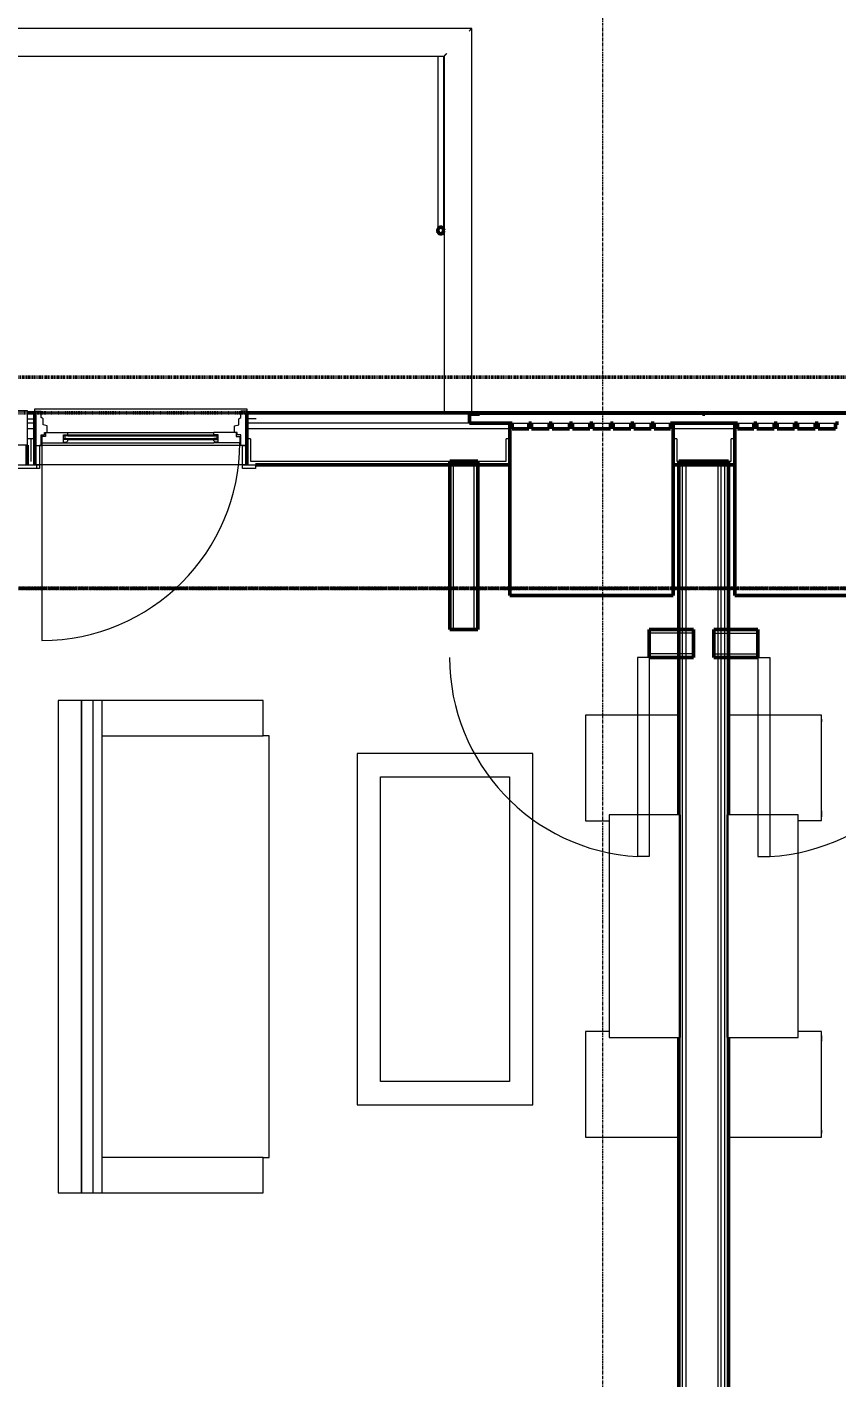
# Model space of a CAD drawing. Header units: inches. Extents: x -4217 to -1814, y 9706 to 12425.
# Drawn here: x -3252.5 to -3114.4, y 11953.8 to 12184.4 of the extents above; entities that cross this region are included whole.
import ezdxf

# ---------------------------------------------------------------- set-up
doc = ezdxf.new("R2010")
doc.units = ezdxf.units.IN
doc.header["$MEASUREMENT"] = 0
for name, pattern in [('Dash 1_16_', [0.125, 0.0625, -0.0625]), ('Double Dash 3_8_', [1, 0.375, -0.125, 0.125, -0.125, 0.125, -0.125]), ('Grid Line 1_2_', [0.875, 0.5, -0.125, 0.125, -0.125])]:
    doc.linetypes.add(name, pattern=pattern)
for name, color, linetype, lineweight in [('A-ANNO-DIMS', 211, 'Continuous', 9), ('A-ANNO-DIMS-96', 211, 'Continuous', 9), ('A-DOOR-1', 7, 'Continuous', 9), ('A-DOOR-2', 50, 'Continuous', 20), ('A-DOOR-FRAM-1', 50, 'Continuous', 20), ('A-DOOR-FRAM-2', 7, 'Continuous', 9), ('A-DOOR-GLAZ-1', 7, 'Continuous', 9), ('A-FLOR-1', 10, 'Continuous', 13), ('A-FLOR-HRAL-1', 7, 'Continuous', 9), ('A-GENM-2', 7, 'Continuous', 9), ('A-GENM-3', 250, 'Continuous', 50), ('A-GLAZ-2', 250, 'Continuous', 50), ('A-GLAZ-3', 7, 'Continuous', 9), ('A-GLAZ-4', 50, 'Continuous', 20), ('A-WALL', 113, 'Continuous', 13), ('A-WALL-3', 250, 'Continuous', 50), ('A-WALL-4', 10, 'Continuous', 13), ('C-PROP-LINE-1', 250, 'Double Dash 3_8_', 50), ('C-PROP-LINE-2', 91, 'Dash 1_16_', 50), ('I-FURN', 30, 'Continuous', 9), ('I-FURN-1', 7, 'Continuous', 9), ('I-WALL-3', 2, 'Continuous', 50), ('S-GRID-1', 1, 'Grid Line 1_2_', 9)]:
    doc.layers.add(name, color=color, linetype=linetype, lineweight=lineweight)
doc.styles.add('Century Gothic', font='ufonts.com_century-gothic.ttf', dxfattribs={"height": 9})
doc.dimstyles.new('OD__1_8__Tol__', dxfattribs={"dimscale": 12, "dimtxt": 9.397514, "dimasz": 1, "dimexe": 0.75, "dimexo": 0.5, "dimgap": 0.125, "dimtad": 1, "dimdec": 3, "dimrnd": 0.125, "dimzin": 3, "dimdsep": 46, "dimlunit": 4, "dimtxsty": 'Century Gothic', "dimblk1": 'OBLIQUE', "dimblk2": 'OBLIQUE', "dimsah": 1, "dimcen": 0.09, "dimdle": 0.75, "dimazin": 0, "dimtfac": 1, "dimtdec": 4, "dimtix": 1, "dimtmove": 0, "dimatfit": 3, "dimfxl": 1, "dimtvp": 1, "dimtfill": 1, "dimfrac": 2, "dimtolj": 1, "dimtzin": 0, "dimarcsym": 2})

# ---------------------------------------------------------------- blocks, each defined once
blk = doc.blocks.new('DIMBLOCK1-FLOOR PLAN - 2ND FLOOR')
at = {"layer": 'A-ANNO-DIMS-96'}
for p, q in [((-3857.97, 12120.15), (-3857.97, 12244.86)), ((-2070.67, 12120.15), (-2070.67, 12244.86)), ((-3866.97, 12235.86), (-2061.67, 12235.86)), ((-3857.97, 12235.86), (-3857.97, 12120.15)), ((-2070.67, 12235.86), (-2070.67, 12120.15))]:
    blk.add_line(p, q, dxfattribs=at)
at = {"layer": 'A-ANNO-DIMS-96', "lineweight": 50}
for p, q in [((-3857.97, 12235.86), (-3851.97, 12241.86)), ((-2070.67, 12235.86), (-2064.67, 12241.86)), ((-3857.97, 12235.86), (-3863.97, 12229.86)), ((-2070.67, 12235.86), (-2076.67, 12229.86))]:
    blk.add_line(p, q, dxfattribs=at)
at = {"layer": 'A-ANNO-DIMS-96', "color": 0, "insert": (-3002.06, 12248.89), "char_height": 9, "width": 90.5741, "attachment_point": 1, "line_spacing_factor": 0.984502, "style": 'Century Gothic', "bg_fill": 3, "box_fill_scale": 1.25, "bg_fill_color": 256, "bg_fill_true_color": 13158600, "bg_fill_transparency": 0}
blk.add_mtext('148\' - 11 1/4"', dxfattribs=at)
blk = doc.blocks.new('_Oblique')
at = {"color": 0, "linetype": 'ByBlock', "lineweight": -2}
blk.add_line((-0.5, -0.5), (0.5, 0.5), dxfattribs=at)

msp = doc.modelspace()

# ---------------------------------------------------------------- linework, layer by layer
at = {"layer": 'A-DOOR-1'}
for centre, start, end in [((-3146.39952, 12076.8468), 180, 266.634313), ((-3127.84796, 12076.85139), 273.365687, 0)]:
    msp.add_arc(centre, 34.06659, start, end, dxfattribs=at)
at = {"layer": 'A-DOOR-2'}
for p, q in [((-3148.39952, 12076.8468), (-3148.39952, 12042.83897)), ((-3146.39952, 12076.8468), (-3148.39952, 12076.8468)), ((-3146.39952, 12076.8468), (-3146.39952, 12042.83897)), ((-3127.84796, 12076.85139), (-3127.84796, 12042.84356)), ((-3127.84796, 12076.85139), (-3125.84796, 12076.85139)), ((-3125.84796, 12076.85139), (-3125.84796, 12042.84356)), ((-3146.39952, 12042.83897), (-3148.39952, 12042.83897)), ((-3127.84796, 12042.84356), (-3125.84796, 12042.84356))]:
    msp.add_line(p, q, dxfattribs=at)
at = {"layer": 'A-DOOR-FRAM-2'}
for p, q in [((-3250.43624, 12109.7144), (-3250.94952, 12109.7144)), ((-3250.94952, 12109.7144), (-3250.43624, 12109.7144)), ((-3250.43624, 12109.0894), (-3250.94952, 12109.0894)), ((-3250.43624, 12109.7144), (-3250.43624, 12109.0894)), ((-3215.18624, 12109.7144), (-3215.81124, 12109.7144)), ((-3215.81124, 12109.0894), (-3215.81124, 12109.7144)), ((-3215.81124, 12109.7144), (-3213.56124, 12109.7144)), ((-3213.56124, 12109.0894), (-3215.81124, 12109.0894)), ((-3213.56124, 12109.7144), (-3213.56124, 12109.0894))]:
    msp.add_line(p, q, dxfattribs=at)
at = {"layer": 'A-GENM-3'}
for p, q in [((-3170.19874, 12087.4019), (-3142.32374, 12087.4019)), ((-3131.79874, 12087.4019), (-3103.92374, 12087.4019))]:
    msp.add_line(p, q, dxfattribs=at)
at = {"layer": 'A-GLAZ-3'}
for p, q in [((-3292.09796, 12109.7144), (-3250.94952, 12109.7144)), ((-3250.94952, 12109.0894), (-3292.09796, 12109.0894)), ((-3250.94952, 12109.7144), (-3250.94952, 12109.0894))]:
    msp.add_line(p, q, dxfattribs=at)
at = {"layer": 'A-WALL'}
for p, q in [((-3140.74874, 11742.7394), (-3140.74874, 12110.3394)), ((-3140.12374, 11742.7394), (-3140.12374, 12110.3394)), ((-3134.62374, 11742.7394), (-3134.62374, 12110.3394)), ((-3134.12374, 11742.7394), (-3134.12374, 12110.3394)), ((-3133.49874, 11742.7394), (-3133.49874, 12110.3394))]:
    msp.add_line(p, q, dxfattribs=at)
at = {"layer": 'A-WALL-3'}
for p, q in [((-3213.56124, 12109.7144), (-3170.19874, 12109.7144)), ((-3180.39952, 12110.3394), (-3180.39952, 12081.5968)), ((-3175.64952, 12110.3394), (-3180.39952, 12110.3394)), ((-3175.64952, 12081.5968), (-3175.64952, 12110.3394)), ((-3142.32374, 12109.7144), (-3131.79874, 12109.7144)), ((-3180.39952, 12081.5968), (-3175.64952, 12081.5968)), ((-3138.87374, 12081.5968), (-3146.39952, 12081.5968)), ((-3146.39952, 12081.5968), (-3146.39952, 12076.8468)), ((-3138.87374, 12076.8468), (-3138.87374, 12081.5968)), ((-3127.84796, 12081.60139), (-3135.37374, 12081.60139)), ((-3135.37374, 12081.60139), (-3135.37374, 12076.85139)), ((-3127.84796, 12076.85139), (-3127.84796, 12081.60139)), ((-3146.39952, 12076.8468), (-3138.87374, 12076.8468)), ((-3135.37374, 12076.85139), (-3127.84796, 12076.85139))]:
    msp.add_line(p, q, dxfattribs=at)
at = {"layer": 'A-WALL-4'}
for p, q in [((-3251.88702, 12110.3394), (-3251.81124, 12110.3394)), ((-3215.81124, 12109.7144), (-3250.43624, 12109.7144)), ((-3214.43624, 12110.3394), (-3170.82374, 12110.3394)), ((-3179.77452, 12081.5968), (-3179.77452, 12110.3394)), ((-3176.27452, 12081.5968), (-3176.27452, 12110.3394)), ((-3141.69874, 12110.3394), (-3132.42374, 12110.3394)), ((-3138.87374, 12080.9718), (-3146.39952, 12080.9718)), ((-3135.37374, 12080.97639), (-3127.84796, 12080.97639)), ((-3138.87374, 12077.4718), (-3146.39952, 12077.4718)), ((-3135.37374, 12077.47639), (-3127.84796, 12077.47639))]:
    msp.add_line(p, q, dxfattribs=at)
at = {"layer": 'C-PROP-LINE-1'}
msp.add_line((-3833.41046, 12088.68951), (-1910.86928, 12088.68951), dxfattribs=at)
at = {"layer": 'C-PROP-LINE-2'}
msp.add_line((-2099.26202, 12088.5894), (-3832.16202, 12088.5894), dxfattribs=at)
at = {"layer": 'I-FURN'}
for p, q in [((-3243.24874, 11985.4642), (-3243.24874, 12069.4642)), ((-3243.24874, 12069.4642), (-3243.24874, 11985.4642)), ((-3239.74874, 12069.4642), (-3243.24874, 12069.4642)), ((-3241.24874, 11985.4642), (-3241.24874, 12069.4642)), ((-3212.24874, 12069.4642), (-3239.74874, 12069.4642)), ((-3239.74874, 11985.4642), (-3239.74874, 12069.4642)), ((-3212.24874, 12063.4642), (-3212.24874, 12069.4642)), ((-3239.74874, 12063.4642), (-3212.24874, 12063.4642)), ((-3211.24874, 12063.4642), (-3212.24874, 12063.4642)), ((-3211.24874, 11991.4642), (-3211.24874, 12063.4642)), ((-3212.24874, 11991.4642), (-3239.74874, 11991.4642)), ((-3212.24874, 11991.4642), (-3211.24874, 11991.4642)), ((-3212.24874, 11985.4642), (-3212.24874, 11991.4642)), ((-3243.24874, 11985.4642), (-3239.74874, 11985.4642)), ((-3239.74874, 11985.4642), (-3212.24874, 11985.4642))]:
    msp.add_line(p, q, dxfattribs=at)
at = {"layer": 'I-FURN-1'}
for p, q in [((-3247.24874, 12069.4642), (-3247.24874, 11985.4642)), ((-3243.24874, 12069.4642), (-3247.24874, 12069.4642)), ((-3157.27979, 12066.31397), (-3157.27979, 12065.82486)), ((-3157.27979, 12065.82486), (-3157.24865, 12065.82486)), ((-3141.37374, 12066.97447), (-3157.24874, 12066.97447)), ((-3157.24874, 12066.97447), (-3157.24874, 12048.97447)), ((-3116.99874, 12066.97906), (-3132.87374, 12066.97906)), ((-3116.99882, 12065.82945), (-3116.96768, 12065.82945)), ((-3116.99874, 12048.97906), (-3116.99874, 12066.97906)), ((-3116.96768, 12065.82945), (-3116.96768, 12066.31856)), ((-3166.24874, 12060.4642), (-3196.24874, 12060.4642)), ((-3196.24874, 12060.4642), (-3196.24874, 12000.4642)), ((-3166.24874, 12000.4642), (-3166.24874, 12060.4642)), ((-3192.24874, 12004.4642), (-3192.24874, 12056.4642)), ((-3192.24874, 12056.4642), (-3170.24874, 12056.4642)), ((-3170.24874, 12056.4642), (-3170.24874, 12004.4642)), ((-3157.24865, 12050.63185), (-3157.28054, 12050.63185)), ((-3157.28054, 12050.63185), (-3157.28054, 12049.63738)), ((-3157.28054, 12049.63738), (-3157.24865, 12049.63738)), ((-3157.24874, 12048.97447), (-3153.24874, 12048.97447)), ((-3141.24874, 12049.97447), (-3153.24874, 12049.97447)), ((-3153.24874, 12049.97447), (-3153.24874, 12011.97447)), ((-3141.24874, 12011.97447), (-3141.24874, 12049.97447)), ((-3141.24874, 12049.97447), (-3141.12374, 12049.97447)), ((-3141.24874, 12011.97447), (-3141.24874, 12049.97447)), ((-3141.12374, 12049.97447), (-3141.12374, 12011.97447)), ((-3133.12374, 12011.97906), (-3133.12374, 12049.97906)), ((-3133.12374, 12049.97906), (-3132.99874, 12049.97906)), ((-3132.99874, 12049.97906), (-3132.99874, 12011.97906)), ((-3120.99874, 12049.97906), (-3132.99874, 12049.97906)), ((-3132.99874, 12049.97906), (-3132.99874, 12011.97906)), ((-3120.99874, 12011.97906), (-3120.99874, 12049.97906)), ((-3120.99874, 12048.97906), (-3116.99874, 12048.97906)), ((-3116.96693, 12050.63644), (-3116.99882, 12050.63644)), ((-3116.99882, 12049.64197), (-3116.96693, 12049.64197)), ((-3116.96693, 12049.64197), (-3116.96693, 12050.63644)), ((-3157.28054, 12012.31157), (-3157.28054, 12011.31709)), ((-3157.24865, 12012.31157), (-3157.28054, 12012.31157)), ((-3153.24874, 12012.97447), (-3157.24874, 12012.97447)), ((-3157.24874, 12012.97447), (-3157.24874, 11994.97447)), ((-3153.24874, 12011.97447), (-3141.24874, 12011.97447)), ((-3141.12374, 12011.97447), (-3141.24874, 12011.97447)), ((-3132.99874, 12011.97906), (-3133.12374, 12011.97906)), ((-3132.99874, 12011.97906), (-3120.99874, 12011.97906)), ((-3116.99874, 12012.97906), (-3120.99874, 12012.97906)), ((-3116.96693, 12012.31616), (-3116.99882, 12012.31616)), ((-3116.99874, 11994.97906), (-3116.99874, 12012.97906)), ((-3116.96693, 12011.32168), (-3116.96693, 12012.31616)), ((-3157.28054, 12011.31709), (-3157.24865, 12011.31709)), ((-3116.99882, 12011.32168), (-3116.96693, 12011.32168)), ((-3170.24874, 12004.4642), (-3192.24874, 12004.4642)), ((-3196.24874, 12000.4642), (-3166.24874, 12000.4642)), ((-3157.24865, 11996.12408), (-3157.27979, 11996.12408)), ((-3157.27979, 11996.12408), (-3157.27979, 11995.63498)), ((-3116.96768, 11996.12867), (-3116.99882, 11996.12867)), ((-3116.96768, 11995.63957), (-3116.96768, 11996.12867)), ((-3157.24874, 11994.97447), (-3141.37374, 11994.97447)), ((-3132.87374, 11994.97906), (-3116.99874, 11994.97906)), ((-3247.24874, 11985.4642), (-3243.24874, 11985.4642))]:
    msp.add_line(p, q, dxfattribs=at)
at = {"layer": 'I-WALL-3'}
for p, q in [((-3141.37374, 12110.3394), (-3141.37374, 12049.97447)), ((-3132.87374, 12110.3394), (-3141.37374, 12110.3394)), ((-3132.87374, 12049.97906), (-3132.87374, 12110.3394)), ((-3141.37374, 12011.97447), (-3141.37374, 11743.3644)), ((-3132.87374, 11743.3644), (-3132.87374, 12011.97906))]:
    msp.add_line(p, q, dxfattribs=at)

# ---------------------------------------------------------------- dimensions: what is measured, and where the dimension line sits
at = {"layer": 'A-ANNO-DIMS'}
dim = msp.add_linear_dim(base=(-2070.67374, 12235.85696), p1=(-3857.97374, 12114.1519), p2=(-2070.67374, 12114.1519), dimstyle='OD__1_8__Tol__', override={"dimpost": '<>', "dimfxl": 1787.3}, dxfattribs=at)
dim.commit()
dim.dimension.update_dxf_attribs({"geometry": 'DIMBLOCK1-FLOOR PLAN - 2ND FLOOR', "text_midpoint": (-2964.32374, 12242.58198)})

# ---------------------------------------------------------------- next in the draw order: linework, layer by layer
at = {"layer": 'A-DOOR-1'}
msp.add_line((-3249.99874, 12113.49565), (-3249.99874, 12079.74565), dxfattribs=at)
msp.add_arc((-3249.99874, 12113.49565), 33.75, 270, 0, dxfattribs=at)
at = {"layer": 'A-DOOR-2'}
for p, q in [((-3249.38238, 12114.56865), (-3249.99874, 12114.5579)), ((-3249.99874, 12114.5579), (-3249.99874, 12113.49565)), ((-3249.99874, 12113.49565), (-3245.56124, 12113.49565)), ((-3249.38238, 12115.21415), (-3249.38238, 12114.56865)), ((-3249.38238, 12115.21415), (-3245.56124, 12115.21415)), ((-3246.31124, 12114.8079), (-3245.56124, 12114.8079)), ((-3246.31124, 12113.49565), (-3246.31124, 12114.8079)), ((-3245.56124, 12114.0579), (-3246.31124, 12114.0579)), ((-3246.31124, 12113.5579), (-3245.79727, 12113.5579)), ((-3246.31124, 12113.49565), (-3246.31124, 12113.5579)), ((-3245.79727, 12113.5579), (-3245.59224, 12113.8099)), ((-3245.59224, 12113.8099), (-3245.56124, 12113.9959)), ((-3245.56124, 12114.9019), (-3245.59158, 12115.21415)), ((-3245.56124, 12115.2144), (-3220.68624, 12115.2144)), ((-3245.56124, 12114.8079), (-3245.56124, 12114.9019)), ((-3245.56124, 12113.9959), (-3245.56124, 12114.0579)), ((-3245.56124, 12113.49565), (-3220.68624, 12113.49565)), ((-3216.86509, 12115.21415), (-3220.68624, 12115.21415)), ((-3220.68624, 12114.9019), (-3220.65589, 12115.21415)), ((-3220.68624, 12114.8079), (-3220.68624, 12114.9019)), ((-3219.93624, 12114.8079), (-3220.68624, 12114.8079)), ((-3220.68624, 12114.0579), (-3219.93624, 12114.0579)), ((-3220.68624, 12113.9959), (-3220.68624, 12114.0579)), ((-3220.65524, 12113.8099), (-3220.68624, 12113.9959)), ((-3216.24874, 12113.49565), (-3220.68624, 12113.49565)), ((-3220.45021, 12113.5579), (-3220.65524, 12113.8099)), ((-3219.93624, 12113.5579), (-3220.45021, 12113.5579)), ((-3219.93624, 12113.49565), (-3219.93624, 12114.8079)), ((-3219.93624, 12113.49565), (-3219.93624, 12113.5579)), ((-3216.86509, 12115.21415), (-3216.86509, 12114.56865)), ((-3216.86509, 12114.56865), (-3216.24874, 12114.5579)), ((-3216.24874, 12114.5579), (-3216.24874, 12113.49565))]:
    msp.add_line(p, q, dxfattribs=at)
at = {"layer": 'A-DOOR-FRAM-1'}
for p, q in [((-3251.18624, 12118.5894), (-3251.18624, 12119.24565)), ((-3251.18624, 12119.24565), (-3215.06124, 12119.24565)), ((-3251.18624, 12118.9019), (-3251.18624, 12113.0269)), ((-3251.18624, 12118.9019), (-3250.15499, 12118.9019)), ((-3250.15499, 12117.78025), (-3250.15499, 12118.9019)), ((-3216.09249, 12117.78025), (-3216.09249, 12118.9019)), ((-3215.06124, 12118.9019), (-3216.09249, 12118.9019)), ((-3215.06124, 12119.24565), (-3215.06124, 12118.5894)), ((-3215.06124, 12118.9019), (-3215.06124, 12113.0269)), ((-3252.51202, 12117.5894), (-3251.18624, 12117.5894)), ((-3249.81124, 12117.53955), (-3250.15499, 12117.78025)), ((-3249.81124, 12116.5384), (-3249.81124, 12117.53955)), ((-3249.12374, 12116.38322), (-3249.81124, 12116.5384)), ((-3249.12374, 12115.2459), (-3249.12374, 12116.38322)), ((-3217.12374, 12116.38322), (-3216.43624, 12116.5384)), ((-3217.12374, 12115.2459), (-3217.12374, 12116.38322)), ((-3216.43624, 12117.53955), (-3216.09249, 12117.78025)), ((-3216.43624, 12116.5384), (-3216.43624, 12117.53955)), ((-3213.43624, 12117.5894), (-3215.06124, 12117.5894)), ((-3250.15499, 12114.8089), (-3249.57624, 12114.8089)), ((-3250.15499, 12113.0269), (-3250.15499, 12114.8089)), ((-3249.57624, 12114.8089), (-3249.57624, 12115.2459)), ((-3249.57624, 12115.2459), (-3249.12374, 12115.2459)), ((-3216.67124, 12115.2459), (-3217.12374, 12115.2459)), ((-3216.67124, 12114.8089), (-3216.67124, 12115.2459)), ((-3216.09249, 12114.8089), (-3216.67124, 12114.8089)), ((-3216.09249, 12113.0269), (-3216.09249, 12114.8089)), ((-3251.18624, 12113.0269), (-3250.15499, 12113.0269)), ((-3251.06124, 12113.0269), (-3251.18624, 12113.0269)), ((-3215.81124, 12113.0269), (-3250.43624, 12113.0269)), ((-3215.06124, 12113.0269), (-3216.09249, 12113.0269)), ((-3215.43624, 12113.0269), (-3215.06124, 12113.0269)), ((-3215.06124, 12113.0269), (-3215.18624, 12113.0269))]:
    msp.add_line(p, q, dxfattribs=at)
at = {"layer": 'A-DOOR-FRAM-2'}
for p, q in [((-3251.06124, 12109.7144), (-3251.06124, 12113.0269)), ((-3251.06124, 12113.0269), (-3250.43624, 12113.0269)), ((-3250.43624, 12113.0269), (-3250.43624, 12109.7144)), ((-3215.81124, 12109.7144), (-3215.81124, 12113.0269)), ((-3215.81124, 12113.0269), (-3215.18624, 12113.0269)), ((-3215.18624, 12113.0269), (-3215.18624, 12109.7144))]:
    msp.add_line(p, q, dxfattribs=at)
at = {"layer": 'A-DOOR-GLAZ-1'}
for p, q in [((-3245.56124, 12114.6519), (-3246.31124, 12114.6519)), ((-3246.31124, 12114.2144), (-3245.56124, 12114.2144)), ((-3246.10124, 12114.6519), (-3246.10124, 12114.2144)), ((-3245.56124, 12114.80815), (-3220.68624, 12114.80815)), ((-3245.56124, 12114.6519), (-3220.68624, 12114.6519)), ((-3245.56124, 12114.2144), (-3220.68624, 12114.2144)), ((-3245.56124, 12114.05815), (-3220.68624, 12114.05815)), ((-3220.68624, 12114.6519), (-3219.93624, 12114.6519)), ((-3219.93624, 12114.2144), (-3220.68624, 12114.2144)), ((-3220.14624, 12114.6519), (-3220.14624, 12114.2144))]:
    msp.add_line(p, q, dxfattribs=at)
at = {"layer": 'A-FLOR-1'}
for p, q in [((-3252.51202, 12118.7769), (-3251.18624, 12118.7769)), ((-3215.06124, 12118.7769), (-3181.39874, 12118.7769))]:
    msp.add_line(p, q, dxfattribs=at)
at = {"layer": 'A-FLOR-HRAL-1'}
for p, q in [((-3176.67433, 12184.2016), (-3290.72374, 12184.2016)), ((-3176.67433, 12118.5894), (-3176.67433, 12184.2016)), ((-3285.99933, 12179.47719), (-3181.39874, 12179.47719)), ((-3181.39874, 12179.47719), (-3181.39874, 12118.5894))]:
    msp.add_line(p, q, dxfattribs=at)
for points, knots in [([(-3176.67433, 12184.2016), (-3176.67433, 12184.20142), (-3176.68247, 12184.19354), (-3176.70904, 12184.1668), (-3176.73645, 12184.13949), (-3176.76515, 12184.1108), (-3176.79131, 12184.08445), (-3176.81951, 12184.05651), (-3176.85834, 12184.01753), (-3176.90128, 12183.97455), (-3176.93766, 12183.93844), (-3176.97524, 12183.90057), (-3177.0437, 12183.83211), (-3177.10554, 12183.77131), (-3177.14677, 12183.72916)], [0, 0, 0, 0, 0.166666667, 0.25, 0.333333333, 0.416666667, 0.458333333, 0.5, 0.583333333, 0.666666667, 0.708333333, 0.75, 0.833333333, 1, 1, 1, 1]), ([(-3180.9263, 12179.94963), (-3180.96752, 12179.90748), (-3181.02936, 12179.84673), (-3181.10761, 12179.76835), (-3181.15393, 12179.72189), (-3181.18896, 12179.68717), (-3181.22249, 12179.6534), (-3181.25355, 12179.62229), (-3181.28175, 12179.59434), (-3181.30792, 12179.56799), (-3181.33661, 12179.5393), (-3181.36402, 12179.51199), (-3181.39059, 12179.48525), (-3181.39874, 12179.47737), (-3181.39874, 12179.47719)], [0, 0, 0, 0, 0.166666667, 0.25, 0.333333333, 0.375, 0.416666667, 0.5, 0.541666667, 0.583333333, 0.666666667, 0.75, 0.833333333, 1, 1, 1, 1])]:
    msp.add_open_spline(points, degree=3, knots=knots, dxfattribs=at)
at = {"layer": 'A-GENM-2'}
for p, q in [((-3169.76124, 12116.8394), (-3166.96436, 12116.8394)), ((-3166.46436, 12116.8394), (-3163.47999, 12116.8394)), ((-3162.97999, 12116.8394), (-3159.99561, 12116.8394)), ((-3159.49561, 12116.8394), (-3156.51124, 12116.8394)), ((-3156.01124, 12116.8394), (-3153.02686, 12116.8394)), ((-3152.52686, 12116.8394), (-3149.54249, 12116.8394)), ((-3149.04249, 12116.8394), (-3146.05811, 12116.8394)), ((-3145.55811, 12116.8394), (-3142.76124, 12116.8394)), ((-3131.36124, 12116.8394), (-3128.56436, 12116.8394)), ((-3128.06436, 12116.8394), (-3125.07999, 12116.8394)), ((-3124.57999, 12116.8394), (-3121.59561, 12116.8394)), ((-3121.09561, 12116.8394), (-3118.11124, 12116.8394)), ((-3117.61124, 12116.8394), (-3114.62686, 12116.8394))]:
    msp.add_line(p, q, dxfattribs=at)
at = {"layer": 'A-GENM-3'}
for p, q in [((-3170.19874, 12116.8394), (-3170.19874, 12087.4019)), ((-3169.76124, 12116.8394), (-3170.19874, 12116.8394)), ((-3169.76124, 12115.8394), (-3169.76124, 12116.8394)), ((-3166.96436, 12115.8394), (-3169.76124, 12115.8394)), ((-3166.46436, 12116.8394), (-3166.96436, 12116.8394)), ((-3166.96436, 12116.8394), (-3166.96436, 12115.8394)), ((-3166.46436, 12115.8394), (-3166.46436, 12116.8394)), ((-3163.47999, 12115.8394), (-3166.46436, 12115.8394)), ((-3162.97999, 12116.8394), (-3163.47999, 12116.8394)), ((-3163.47999, 12116.8394), (-3163.47999, 12115.8394)), ((-3162.97999, 12115.8394), (-3162.97999, 12116.8394)), ((-3159.99561, 12115.8394), (-3162.97999, 12115.8394)), ((-3159.49561, 12116.8394), (-3159.99561, 12116.8394)), ((-3159.99561, 12116.8394), (-3159.99561, 12115.8394)), ((-3159.49561, 12115.8394), (-3159.49561, 12116.8394)), ((-3156.51124, 12115.8394), (-3159.49561, 12115.8394)), ((-3156.01124, 12116.8394), (-3156.51124, 12116.8394)), ((-3156.51124, 12116.8394), (-3156.51124, 12115.8394)), ((-3156.01124, 12115.8394), (-3156.01124, 12116.8394)), ((-3153.02686, 12115.8394), (-3156.01124, 12115.8394)), ((-3152.52686, 12116.8394), (-3153.02686, 12116.8394)), ((-3153.02686, 12116.8394), (-3153.02686, 12115.8394)), ((-3152.52686, 12115.8394), (-3152.52686, 12116.8394)), ((-3149.54249, 12115.8394), (-3152.52686, 12115.8394)), ((-3149.04249, 12116.8394), (-3149.54249, 12116.8394)), ((-3149.54249, 12116.8394), (-3149.54249, 12115.8394)), ((-3149.04249, 12115.8394), (-3149.04249, 12116.8394)), ((-3146.05811, 12115.8394), (-3149.04249, 12115.8394)), ((-3145.55811, 12116.8394), (-3146.05811, 12116.8394)), ((-3146.05811, 12116.8394), (-3146.05811, 12115.8394)), ((-3145.55811, 12115.8394), (-3145.55811, 12116.8394)), ((-3142.76124, 12115.8394), (-3145.55811, 12115.8394)), ((-3142.32374, 12116.8394), (-3142.76124, 12116.8394)), ((-3142.76124, 12116.8394), (-3142.76124, 12115.8394)), ((-3142.32374, 12087.4019), (-3142.32374, 12116.8394)), ((-3131.79874, 12116.8394), (-3131.79874, 12087.4019)), ((-3131.36124, 12116.8394), (-3131.79874, 12116.8394)), ((-3131.36124, 12115.8394), (-3131.36124, 12116.8394)), ((-3128.56436, 12115.8394), (-3131.36124, 12115.8394)), ((-3128.06436, 12116.8394), (-3128.56436, 12116.8394)), ((-3128.56436, 12116.8394), (-3128.56436, 12115.8394)), ((-3128.06436, 12115.8394), (-3128.06436, 12116.8394)), ((-3125.07999, 12115.8394), (-3128.06436, 12115.8394)), ((-3124.57999, 12116.8394), (-3125.07999, 12116.8394)), ((-3125.07999, 12116.8394), (-3125.07999, 12115.8394)), ((-3124.57999, 12115.8394), (-3124.57999, 12116.8394)), ((-3121.59561, 12115.8394), (-3124.57999, 12115.8394)), ((-3121.09561, 12116.8394), (-3121.59561, 12116.8394)), ((-3121.59561, 12116.8394), (-3121.59561, 12115.8394)), ((-3121.09561, 12115.8394), (-3121.09561, 12116.8394)), ((-3118.11124, 12115.8394), (-3121.09561, 12115.8394)), ((-3117.61124, 12116.8394), (-3118.11124, 12116.8394)), ((-3118.11124, 12116.8394), (-3118.11124, 12115.8394)), ((-3117.61124, 12115.8394), (-3117.61124, 12116.8394)), ((-3114.62686, 12115.8394), (-3117.61124, 12115.8394)), ((-3114.12686, 12116.8394), (-3114.62686, 12116.8394)), ((-3114.62686, 12116.8394), (-3114.62686, 12115.8394))]:
    msp.add_line(p, q, dxfattribs=at)
at = {"layer": 'A-GLAZ-2'}
for p, q in [((-3175.33546, 12118.5894), (-3137.31202, 12118.5894)), ((-3137.31202, 12118.5269), (-3175.33546, 12118.5269)), ((-3136.93546, 12118.5894), (-3098.91202, 12118.5894)), ((-3098.91202, 12118.5269), (-3136.93546, 12118.5269))]:
    msp.add_line(p, q, dxfattribs=at)
at = {"layer": 'A-GLAZ-4'}
for p, q in [((-3290.53546, 12118.9644), (-3252.51202, 12118.9644)), ((-3252.51202, 12118.9644), (-3252.51202, 12113.0894)), ((-3252.51202, 12117.5894), (-3251.01202, 12117.5894)), ((-3252.51202, 12113.0894), (-3290.53546, 12113.0894))]:
    msp.add_line(p, q, dxfattribs=at)
at = {"layer": 'A-WALL-3'}
for p, q in [((-3251.18624, 12118.5894), (-3252.51202, 12118.5894)), ((-3251.18624, 12109.7144), (-3251.18624, 12118.5894)), ((-3175.33546, 12118.5894), (-3215.06124, 12118.5894)), ((-3215.06124, 12118.5894), (-3215.06124, 12109.7144)), ((-3177.08546, 12116.8394), (-3177.08546, 12118.3394)), ((-3177.08546, 12118.3394), (-3175.33546, 12118.3394)), ((-3175.33546, 12118.3394), (-3175.33546, 12118.5894)), ((-3136.93546, 12118.5894), (-3137.31202, 12118.5894)), ((-3137.31202, 12118.5894), (-3137.31202, 12118.3394)), ((-3137.31202, 12118.3394), (-3136.93546, 12118.3394)), ((-3136.93546, 12118.3394), (-3136.93546, 12118.5894)), ((-3170.19874, 12116.8394), (-3177.08546, 12116.8394)), ((-3170.19874, 12109.7144), (-3170.19874, 12116.8394)), ((-3131.79874, 12116.8394), (-3142.32374, 12116.8394)), ((-3142.32374, 12116.8394), (-3142.32374, 12109.7144)), ((-3131.79874, 12109.7144), (-3131.79874, 12116.8394)), ((-3252.51202, 12113.0894), (-3252.51202, 12109.7144))]:
    msp.add_line(p, q, dxfattribs=at)
at = {"layer": 'A-WALL-3', "flags": 128}
for points in [[(-3181.46051, 12149.72101), (-3181.47504, 12149.86211), (-3181.51779, 12149.99501), (-3181.58626, 12150.11198), (-3181.67648, 12150.20623), (-3181.78321, 12150.27229), (-3181.90025, 12150.3063), (-3182.02078, 12150.3063), (-3182.13782, 12150.27229), (-3182.24455, 12150.20623), (-3182.33477, 12150.11198), (-3182.40324, 12149.99501), (-3182.44599, 12149.86211), (-3182.46051, 12149.72101)], [(-3182.46051, 12149.72101), (-3182.44599, 12149.57991), (-3182.40324, 12149.44702), (-3182.33477, 12149.33004), (-3182.24455, 12149.23579), (-3182.13782, 12149.16974), (-3182.02078, 12149.13572), (-3181.90025, 12149.13572), (-3181.78321, 12149.16974), (-3181.67648, 12149.23579), (-3181.58626, 12149.33004), (-3181.51779, 12149.44702), (-3181.47504, 12149.57991), (-3181.46051, 12149.72101)]]:
    msp.add_lwpolyline(points, dxfattribs=at)
at = {"layer": 'A-WALL-4'}
for p, q in [((-3182.46051, 12179.47735), (-3182.46051, 12149.72101)), ((-3181.46051, 12149.72101), (-3181.46051, 12179.4772)), ((-3251.18624, 12118.3394), (-3252.51202, 12118.3394)), ((-3251.18624, 12118.5894), (-3215.06124, 12118.5894)), ((-3177.08546, 12118.3394), (-3215.06124, 12118.3394)), ((-3251.18624, 12116.8394), (-3252.51202, 12116.8394)), ((-3251.18624, 12115.8394), (-3252.51202, 12115.8394)), ((-3177.08546, 12116.8394), (-3215.06124, 12116.8394)), ((-3170.19874, 12115.8394), (-3215.06124, 12115.8394)), ((-3131.79874, 12115.8394), (-3142.32374, 12115.8394)), ((-3251.88702, 12114.1519), (-3252.51202, 12114.1519)), ((-3251.88702, 12114.1519), (-3251.88702, 12110.3394)), ((-3251.81124, 12110.3394), (-3251.81124, 12114.1519)), ((-3251.18624, 12114.1519), (-3251.81124, 12114.1519)), ((-3214.43624, 12114.1519), (-3215.06124, 12114.1519)), ((-3214.43624, 12114.1519), (-3214.43624, 12110.3394)), ((-3170.82374, 12110.3394), (-3170.82374, 12114.1519)), ((-3170.19874, 12114.1519), (-3170.82374, 12114.1519)), ((-3141.69874, 12114.1519), (-3142.32374, 12114.1519)), ((-3141.69874, 12114.1519), (-3141.69874, 12110.3394)), ((-3132.42374, 12110.3394), (-3132.42374, 12114.1519)), ((-3131.79874, 12114.1519), (-3132.42374, 12114.1519))]:
    msp.add_line(p, q, dxfattribs=at)
at = {"layer": 'C-PROP-LINE-1'}
msp.add_line((-3869.44796, 12124.68951), (-1910.86928, 12124.68951), dxfattribs=at)
at = {"layer": 'C-PROP-LINE-2'}
msp.add_line((-2636.92374, 12118.5894), (-3860.72374, 12118.5894), dxfattribs=at)
at = {"layer": 'S-GRID-1'}
msp.add_line((-3154.32374, 9836.17969), (-3154.32374, 12376.79045), dxfattribs=at)

doc.saveas('drawing.dxf')
